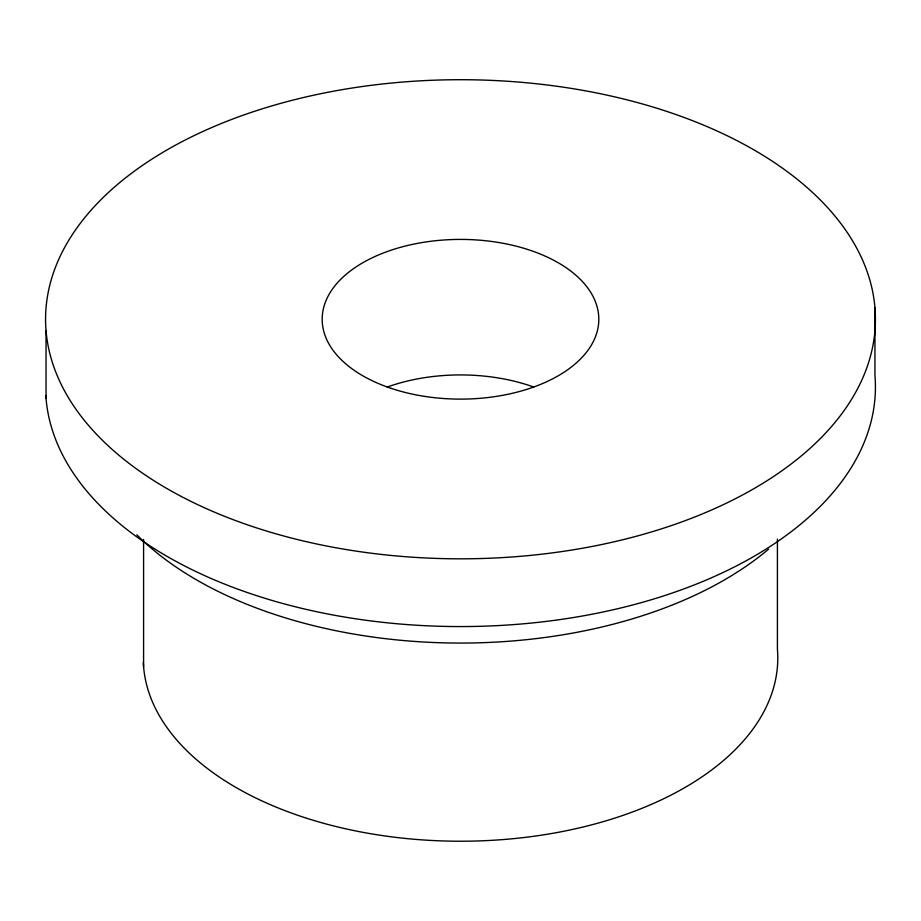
<?xml version="1.0" encoding="UTF-8"?>
<svg xmlns="http://www.w3.org/2000/svg" width="921" height="921" viewBox="0 0 921 921"><rect width="100%" height="100%" fill="white"/><g stroke="black" fill="none" stroke-linecap="round" stroke-linejoin="round"><path stroke-width="1.38" d="M874.95 307.821L874.95 375.572A414.922 239.552 0 0 1 477.884 626.361A414.922 239.552 0 0 1 45.843 395.65M777.416 539.119L777.416 649.293A317.273 183.175 0 0 1 472.024 841.103A317.273 183.175 0 0 1 143.331 662.613M143.584 539.453L143.584 666.804M46.05 330.708L46.05 398.471M387.142 387.085A138.311 79.851 0 0 1 533.858 387.085M768.632 549.112A373.074 215.387 0 0 1 136.826 534.79M181.46 496.557A414.922 239.552 0 0 0 865.959 370.138A414.922 239.552 0 0 0 334.081 91.098A414.922 239.552 0 0 0 181.46 496.557M391.344 388.42A138.311 79.851 0 0 0 598.811 319.265A138.311 79.851 0 0 0 391.344 250.109A138.311 79.851 0 0 0 391.344 388.42"/></g></svg>
